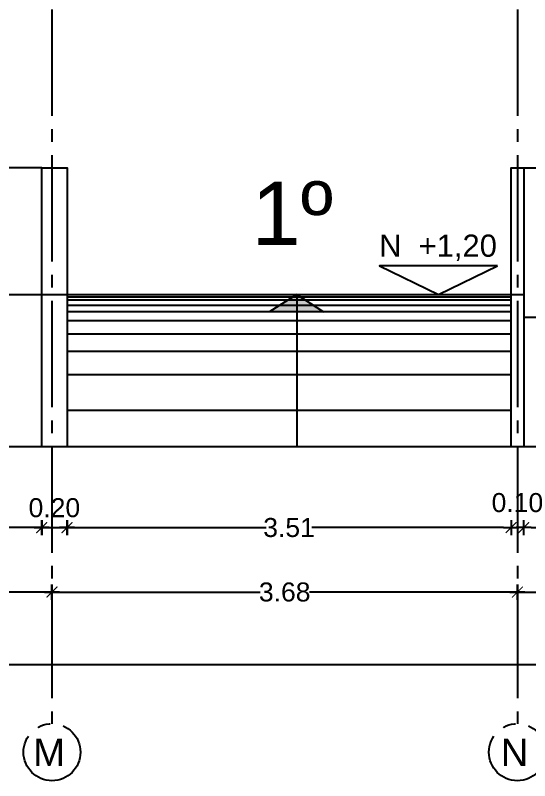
# Model space of a CAD drawing. Header units: millimetres. Extents: x 1217 to 2428, y 234 to 644.
# Drawn here: x 2137.55 to 2141.62, y 373.53 to 379.58 of the extents above; entities that cross this region are included whole.
import ezdxf

# ---------------------------------------------------------------- set-up
doc = ezdxf.new("R2010")
doc.units = ezdxf.units.MM
doc.linetypes.add('ACAD_ISO04W100', pattern=[30, 24, -3, 0, -3])
doc.layers.get('0').update_dxf_attribs({"lineweight": 5})
for name, color, linetype in [('0.1', 251, 'Continuous'), ('0.2', 2, 'Continuous'), ('0.3', 6, 'Continuous'), ('cortes', 30, 'Continuous'), ('COTAS', 252, 'Continuous'), ('Ejes', 8, 'Continuous'), ('Muebles', 8, 'Continuous'), ('Texto', 1, 'Continuous')]:
    doc.layers.add(name, color=color, linetype=linetype)
doc.styles.add('INTERARQ', font='arial.ttf')
doc.styles.get("Standard").update_dxf_attribs({"font": 'arial.ttf'})
doc.dimstyles.new('ESCALA_1-50', dxfattribs={"dimtxt": 0.15, "dimasz": 0.06, "dimexe": 0.18, "dimexo": 0.0625, "dimgap": 0, "dimtad": 0, "dimtih": 1, "dimtoh": 1, "dimzin": 0, "dimdsep": 46, "dimtxsty": 'INTERARQ', "dimblk": 'DIMTICK', "dimcen": 0, "dimse1": 1, "dimse2": 1, "dimclrd": 256, "dimclre": 1, "dimclrt": 2, "dimadec": 0, "dimazin": 0, "dimtfac": 4.5, "dimtofl": 0, "dimtmove": 2, "dimatfit": 3, "dimldrblk": 'DIMTICK', "dimfxl": 1, "dimtolj": 1, "dimtzin": 0, "dimarcsym": 0})

# ---------------------------------------------------------------- blocks, each defined once
blk = doc.blocks.new('DIMTICK')
at = {"color": 1}
for p, q in [((-1, 0), (1, 0)), ((0, 1), (0, -1))]:
    blk.add_line(p, q, dxfattribs=at)
at = {"color": 3, "const_width": 0.141}
blk.add_lwpolyline([(0.71, 0.71), (-0.71, -0.71)], dxfattribs=at)
blk = doc.blocks.new('*D1707')
at = {"layer": 'COTAS', "lineweight": -2, "ltscale": 3, "transparency": 16777216}
for p, q in [((2134.8092, 375.0212), (2136.0998, 375.0212)), ((2137.7802, 375.0212), (2136.4896, 375.0212))]:
    blk.add_line(p, q, dxfattribs=at)
at = {"layer": 'Defpoints', "color": 0, "ltscale": 3, "transparency": 16777216}
for p in [(2134.7492, 375.7459), (2137.8402, 375.7459), (2137.8402, 375.0212)]:
    blk.add_point(p, dxfattribs=at)
at = {"layer": 'COTAS', "lineweight": -2, "ltscale": 3, "transparency": 16777216, "xscale": 0.06, "yscale": 0.06, "zscale": 0.06, "rotation": 180}
blk.add_blockref('DIMTICK', (2134.7492, 375.0212), dxfattribs=at)
at = {"layer": 'COTAS', "lineweight": -2, "ltscale": 3, "transparency": 16777216, "xscale": 0.06, "yscale": 0.06, "zscale": 0.06}
blk.add_blockref('DIMTICK', (2137.8402, 375.0212), dxfattribs=at)
at = {"layer": 'COTAS', "color": 2, "ltscale": 3, "transparency": 16777216, "insert": (2136.2947, 375.0212), "char_height": 0.15, "attachment_point": 5, "style": 'INTERARQ'}
blk.add_mtext('\\A1;3.09', dxfattribs=at)
blk = doc.blocks.new('*D1708')
at = {"layer": 'COTAS', "lineweight": -2, "ltscale": 3, "transparency": 16777216}
for p, q in [((2137.9002, 375.0212), (2139.4847, 375.0212)), ((2141.459, 375.0212), (2139.8745, 375.0212))]:
    blk.add_line(p, q, dxfattribs=at)
at = {"layer": 'Defpoints', "color": 0, "ltscale": 3, "transparency": 16777216}
for p in [(2137.8402, 375.7459), (2141.519, 375.7459), (2141.519, 375.0212)]:
    blk.add_point(p, dxfattribs=at)
at = {"layer": 'COTAS', "lineweight": -2, "ltscale": 3, "transparency": 16777216, "xscale": 0.06, "yscale": 0.06, "zscale": 0.06, "rotation": 180}
blk.add_blockref('DIMTICK', (2137.8402, 375.0212), dxfattribs=at)
at = {"layer": 'COTAS', "lineweight": -2, "ltscale": 3, "transparency": 16777216, "xscale": 0.06, "yscale": 0.06, "zscale": 0.06}
blk.add_blockref('DIMTICK', (2141.519, 375.0212), dxfattribs=at)
at = {"layer": 'COTAS', "color": 2, "ltscale": 3, "transparency": 16777216, "insert": (2139.6796, 375.0212), "char_height": 0.15, "attachment_point": 5, "style": 'INTERARQ'}
blk.add_mtext('\\A1;3.68', dxfattribs=at)
blk = doc.blocks.new('*D1709')
at = {"layer": 'COTAS', "lineweight": -2, "ltscale": 3, "transparency": 16777216}
for p, q in [((2141.579, 375.0212), (2143.2106, 375.0212)), ((2145.2317, 375.0212), (2143.6001, 375.0212))]:
    blk.add_line(p, q, dxfattribs=at)
at = {"layer": 'Defpoints', "color": 0, "ltscale": 3, "transparency": 16777216}
for p in [(2141.519, 375.7459), (2145.2917, 375.6825, 0), (2145.2917, 375.0212)]:
    blk.add_point(p, dxfattribs=at)
at = {"layer": 'COTAS', "lineweight": -2, "ltscale": 3, "transparency": 16777216, "xscale": 0.06, "yscale": 0.06, "zscale": 0.06, "rotation": 180}
blk.add_blockref('DIMTICK', (2141.519, 375.0212), dxfattribs=at)
at = {"layer": 'COTAS', "lineweight": -2, "ltscale": 3, "transparency": 16777216, "xscale": 0.06, "yscale": 0.06, "zscale": 0.06}
blk.add_blockref('DIMTICK', (2145.2917, 375.0212), dxfattribs=at)
at = {"layer": 'COTAS', "color": 2, "ltscale": 3, "transparency": 16777216, "insert": (2143.4053, 375.0212), "char_height": 0.15, "attachment_point": 5, "style": 'INTERARQ'}
blk.add_mtext('\\A1;3.77', dxfattribs=at)
blk = doc.blocks.new('*D1758')
at = {"layer": 'COTAS', "lineweight": -2, "ltscale": 3, "transparency": 16777216}
for p, q in [((2136.819, 375.5303), (2137.0715, 375.5303)), ((2137.699, 375.5303), (2137.4465, 375.5303))]:
    blk.add_line(p, q, dxfattribs=at)
at = {"layer": 'Defpoints', "color": 0, "ltscale": 3, "transparency": 16777216}
for p in [(2136.759, 376.171), (2137.759, 376.171, 0), (2137.759, 375.5303)]:
    blk.add_point(p, dxfattribs=at)
at = {"layer": 'COTAS', "lineweight": -2, "ltscale": 3, "transparency": 16777216, "xscale": 0.06, "yscale": 0.06, "zscale": 0.06, "rotation": 180}
blk.add_blockref('DIMTICK', (2136.759, 375.5303), dxfattribs=at)
at = {"layer": 'COTAS', "lineweight": -2, "ltscale": 3, "transparency": 16777216, "xscale": 0.06, "yscale": 0.06, "zscale": 0.06}
blk.add_blockref('DIMTICK', (2137.759, 375.5303), dxfattribs=at)
at = {"layer": 'COTAS', "color": 2, "ltscale": 3, "transparency": 16777216, "insert": (2137.259, 375.5303), "char_height": 0.15, "attachment_point": 5, "style": 'INTERARQ'}
blk.add_mtext('\\A1;1.00', dxfattribs=at)
blk = doc.blocks.new('*D1759')
at = {"layer": 'COTAS', "lineweight": -2, "ltscale": 3, "transparency": 16777216}
blk.add_line((2137.819, 375.5303), (2137.899, 375.5303), dxfattribs=at)
at = {"layer": 'Defpoints', "color": 0, "ltscale": 3, "transparency": 16777216}
for p in [(2137.759, 376.171, 0), (2137.959, 376.171, 0), (2137.959, 375.5303)]:
    blk.add_point(p, dxfattribs=at)
at = {"layer": 'COTAS', "lineweight": -2, "ltscale": 3, "transparency": 16777216, "xscale": 0.06, "yscale": 0.06, "zscale": 0.06, "rotation": 180}
blk.add_blockref('DIMTICK', (2137.759, 375.5303), dxfattribs=at)
at = {"layer": 'COTAS', "lineweight": -2, "ltscale": 3, "transparency": 16777216, "xscale": 0.06, "yscale": 0.06, "zscale": 0.06}
blk.add_blockref('DIMTICK', (2137.959, 375.5303), dxfattribs=at)
at = {"layer": 'COTAS', "color": 2, "ltscale": 3, "transparency": 16777216, "insert": (2137.859, 375.6867), "char_height": 0.15, "attachment_point": 5, "style": 'INTERARQ'}
blk.add_mtext('\\A1;0.20', dxfattribs=at)
blk = doc.blocks.new('*D1760')
at = {"layer": 'COTAS', "lineweight": -2, "ltscale": 3, "transparency": 16777216}
for p, q in [((2138.019, 375.5303), (2139.5337, 375.5303)), ((2141.409, 375.5303), (2139.8942, 375.5303))]:
    blk.add_line(p, q, dxfattribs=at)
at = {"layer": 'Defpoints', "color": 0, "ltscale": 3, "transparency": 16777216}
for p in [(2137.959, 376.171, 0), (2141.469, 376.171), (2141.469, 375.5303)]:
    blk.add_point(p, dxfattribs=at)
at = {"layer": 'COTAS', "lineweight": -2, "ltscale": 3, "transparency": 16777216, "xscale": 0.06, "yscale": 0.06, "zscale": 0.06, "rotation": 180}
blk.add_blockref('DIMTICK', (2137.959, 375.5303), dxfattribs=at)
at = {"layer": 'COTAS', "lineweight": -2, "ltscale": 3, "transparency": 16777216, "xscale": 0.06, "yscale": 0.06, "zscale": 0.06}
blk.add_blockref('DIMTICK', (2141.469, 375.5303), dxfattribs=at)
at = {"layer": 'COTAS', "color": 2, "ltscale": 3, "transparency": 16777216, "insert": (2139.714, 375.5303), "char_height": 0.15, "attachment_point": 5, "style": 'INTERARQ'}
blk.add_mtext('\\A1;3.51', dxfattribs=at)
blk = doc.blocks.new('*D1761')
at = {"layer": 'COTAS', "lineweight": -2, "ltscale": 3, "transparency": 16777216}
for p, q in [((2141.409, 375.5303), (2141.349, 375.5303)), ((2141.629, 375.5303), (2141.689, 375.5303))]:
    blk.add_line(p, q, dxfattribs=at)
at = {"layer": 'Defpoints', "color": 0, "ltscale": 3, "transparency": 16777216}
for p in [(2141.469, 376.171), (2141.569, 376.171), (2141.569, 375.5303)]:
    blk.add_point(p, dxfattribs=at)
at = {"layer": 'COTAS', "lineweight": -2, "ltscale": 3, "transparency": 16777216, "xscale": 0.06, "yscale": 0.06, "zscale": 0.06}
blk.add_blockref('DIMTICK', (2141.469, 375.5303), dxfattribs=at)
at = {"layer": 'COTAS', "lineweight": -2, "ltscale": 3, "transparency": 16777216, "xscale": 0.06, "yscale": 0.06, "zscale": 0.06, "rotation": 180}
blk.add_blockref('DIMTICK', (2141.569, 375.5303), dxfattribs=at)
at = {"layer": 'COTAS', "color": 2, "ltscale": 3, "transparency": 16777216, "insert": (2141.519, 375.7272), "char_height": 0.15, "attachment_point": 5, "style": 'INTERARQ'}
blk.add_mtext('\\A1;0.10', dxfattribs=at)
blk = doc.blocks.new('*D1762')
at = {"layer": 'COTAS', "lineweight": -2, "ltscale": 3, "transparency": 16777216}
for p, q in [((2141.629, 375.5303), (2143.1863, 375.5303)), ((2145.1316, 375.5303), (2143.5743, 375.5303))]:
    blk.add_line(p, q, dxfattribs=at)
at = {"layer": 'Defpoints', "color": 0, "ltscale": 3, "transparency": 16777216}
for p in [(2141.569, 376.171), (2145.1916, 376.171, 0), (2145.1916, 375.5303)]:
    blk.add_point(p, dxfattribs=at)
at = {"layer": 'COTAS', "lineweight": -2, "ltscale": 3, "transparency": 16777216, "xscale": 0.06, "yscale": 0.06, "zscale": 0.06, "rotation": 180}
blk.add_blockref('DIMTICK', (2141.569, 375.5303), dxfattribs=at)
at = {"layer": 'COTAS', "lineweight": -2, "ltscale": 3, "transparency": 16777216, "xscale": 0.06, "yscale": 0.06, "zscale": 0.06}
blk.add_blockref('DIMTICK', (2145.1916, 375.5303), dxfattribs=at)
at = {"layer": 'COTAS', "color": 2, "ltscale": 3, "transparency": 16777216, "insert": (2143.3803, 375.5303), "char_height": 0.15, "attachment_point": 5, "style": 'INTERARQ'}
blk.add_mtext('\\A1;3.62', dxfattribs=at)
blk = doc.blocks.new('*D1635')
at = {"layer": '0.1', "lineweight": -2, "ltscale": 3, "transparency": 16777216}
for p, q in [((2113.6716, 374.447), (2129.2484, 374.447)), ((2145.3316, 374.447), (2129.7548, 374.447))]:
    blk.add_line(p, q, dxfattribs=at)
at = {"layer": 'Defpoints', "color": 0, "ltscale": 3, "transparency": 16777216}
for p in [(2145.3916, 377.6495, 0), (2113.6116, 376.671, 0), (2145.3916, 374.447)]:
    blk.add_point(p, dxfattribs=at)
at = {"layer": '0.1', "lineweight": -2, "ltscale": 3, "transparency": 16777216, "xscale": 0.06, "yscale": 0.06, "zscale": 0.06, "rotation": 180}
blk.add_blockref('DIMTICK', (2113.6116, 374.447), dxfattribs=at)
at = {"layer": '0.1', "lineweight": -2, "ltscale": 3, "transparency": 16777216, "xscale": 0.06, "yscale": 0.06, "zscale": 0.06}
blk.add_blockref('DIMTICK', (2145.3916, 374.447), dxfattribs=at)
at = {"layer": '0.1', "color": 2, "ltscale": 3, "transparency": 16777216, "insert": (2129.5016, 374.447), "char_height": 0.15, "attachment_point": 5, "style": 'INTERARQ'}
blk.add_mtext('\\A1;31.78', dxfattribs=at)

msp = doc.modelspace()

# ---------------------------------------------------------------- hatches: boundary and pattern name
at = {"layer": 'Muebles', "linetype": 'ByBlock'}
h = msp.add_hatch(color=256, dxfattribs=at)
h.paths.add_polyline_path([(2139.98539, 377.23471), (2139.77434, 377.23618), (2139.77528, 377.37099)])
h.paths.add_polyline_path([(2139.77528, 377.37099), (2139.77434, 377.23618), (2139.5633, 377.23765)])

# ---------------------------------------------------------------- linework, layer by layer
at = {"layer": '0.1', "ltscale": 3, "elevation": 0}
for points in [[(2137.75896, 378.37099), (2136.75896, 378.37099)], [(2141.56895, 378.37099), (2145.15736, 378.37099)], [(2137.75896, 376.17099), (2137.75896, 377.47099)], [(2136.75896, 377.37099), (2137.75896, 377.37099)], [(2137.95896, 377.37099), (2141.46895, 377.37099)], [(2137.95896, 377.35344), (2141.46895, 377.35344)], [(2139.77528, 377.37099), (2139.77528, 376.17099)], [(2137.95896, 377.32896), (2141.46895, 377.32896)], [(2137.95896, 377.28802), (2141.46895, 377.28802)], [(2137.95896, 377.23618), (2141.46895, 377.23618)], [(2137.95896, 377.16599), (2141.46895, 377.16599)], [(2141.56895, 377.19099), (2145.15736, 377.19099)], [(2137.95896, 377.06015), (2141.46895, 377.06015)], [(2137.95896, 376.92269), (2141.46895, 376.92269)], [(2137.95896, 376.73931), (2141.46895, 376.73931)], [(2137.95896, 376.45845), (2141.46895, 376.45845)]]:
    msp.add_lwpolyline(points, dxfattribs=at)
at = {"layer": '0.2', "ltscale": 3, "elevation": 0}
for points in [[(2137.75896, 377.37099), (2137.75896, 378.37099), (2137.95896, 378.37099), (2137.95896, 377.37099), (2137.95896, 377.37099)], [(2141.46895, 377.37099), (2141.46895, 378.37099), (2141.56895, 378.37099), (2141.56895, 377.37099)]]:
    msp.add_lwpolyline(points, dxfattribs=at)
at = {"layer": '0.3', "ltscale": 3, "elevation": 0}
for points in [[(2141.36166, 377.5988), (2140.42968, 377.5988), (2140.89567, 377.37099), (2141.36166, 377.5988)], [(2137.75896, 376.17099), (2137.75896, 377.37099), (2137.95896, 377.37099), (2137.95896, 376.17099)], [(2141.46895, 376.17099), (2141.46895, 377.37099), (2141.56895, 377.37099), (2141.56895, 376.17099)]]:
    msp.add_lwpolyline(points, dxfattribs=at)
at = {"layer": 'cortes', "ltscale": 3, "elevation": 0}
msp.add_lwpolyline([(2112.72813, 376.17099), (2145.1916, 376.17099)], dxfattribs=at)
at = {"layer": 'Ejes', "linetype": 'ACAD_ISO04W100', "ltscale": 0.035, "elevation": 0}
for points in [[(2137.84018, 384.22243), (2137.84018, 373.9818)], [(2137.84018, 384.22243), (2137.84018, 373.9818)], [(2141.51895, 384.22243), (2141.51895, 373.9818)]]:
    msp.add_lwpolyline(points, dxfattribs=at)
at = {"layer": 'Ejes', "linetype": 'ACAD_ISO04W100', "ltscale": 0.035}
for centre in [(2137.84018, 373.75682, 0), (2141.51895, 373.75682, 0)]:
    msp.add_circle(centre, 0.22498, dxfattribs=at)
at = {"layer": 'Muebles', "linetype": 'ByBlock', "elevation": 0}
for points in [[(2139.77528, 377.37099), (2139.5633, 377.23765), (2139.77434, 377.23618)], [(2139.77528, 377.37099), (2139.98539, 377.23471), (2139.77434, 377.23618)]]:
    msp.add_lwpolyline(points, dxfattribs=at)

# ---------------------------------------------------------------- texts
at = {"layer": 'Ejes', "linetype": 'ACAD_ISO04W100', "ltscale": 0.035, "char_height": 0.216, "width": 0.344369, "attachment_point": 5}
for s, insert in [('M', (2137.81724, 373.75509, 0)), ('N', (2141.49609, 373.75509, 0))]:
    msp.add_mtext(s, dxfattribs=dict(at, insert=insert))
at = {"layer": 'Texto', "attachment_point": 5}
for s, insert, char_height, width in [('1º', (2139.73959, 378.01251, 0), 0.5, 0.4782903), ('N  +1,20', (2140.89151, 377.74053, 0), 0.175, 1.1376057)]:
    msp.add_mtext(s, dxfattribs=dict(at, insert=insert, char_height=char_height, width=width))

# ---------------------------------------------------------------- dimensions: what is measured, and where the dimension line sits
at = {"layer": '0.1', "ltscale": 3}
dim = msp.add_linear_dim(base=(2145.3916, 374.44702), p1=(2113.61159, 376.67099, 0), p2=(2145.3916, 377.64948, 0), dimstyle='ESCALA_1-50', dxfattribs=at)
dim.commit()
dim.dimension.update_dxf_attribs({"geometry": '*D1635', "text_midpoint": (2129.5016, 374.44702)})
at = {"layer": 'COTAS', "ltscale": 3}
for base, p1, p2, picture, middle in [((2137.75896, 375.53028, 0), (2136.75896, 376.17099, 0), (2137.75896, 376.17099, 0), '*D1758', (2137.25896, 375.53028, 0)), ((2141.46895, 375.53028, 0), (2137.95896, 376.17099, 0), (2141.46895, 376.17099, 0), '*D1760', (2139.71396, 375.53028, 0)), ((2145.1916, 375.53028, 0), (2141.56895, 376.17099, 0), (2145.1916, 376.17099, 0), '*D1762', (2143.38028, 375.53028, 0)), ((2137.84018, 375.02122, 0), (2134.74922, 375.74588, 0), (2137.84018, 375.74588, 0), '*D1707', (2136.2947, 375.02122, 0)), ((2141.51895, 375.02122, 0), (2137.84018, 375.74588, 0), (2141.51895, 375.74588, 0), '*D1708', (2139.67957, 375.02122, 0)), ((2145.29171, 375.02122, 0), (2141.51895, 375.74588, 0), (2145.29171, 375.68255, 0), '*D1709', (2143.40533, 375.02122, 0))]:
    dim = msp.add_linear_dim(base=base, p1=p1, p2=p2, dimstyle='ESCALA_1-50', dxfattribs=at)
    dim.commit()
    dim.dimension.update_dxf_attribs({"geometry": picture, "text_midpoint": middle})
for base, p1, p2, picture, middle in [((2137.95896, 375.53028, 0), (2137.75896, 376.17099, 0), (2137.95896, 376.17099, 0), '*D1759', (2137.85896, 375.68667, 0)), ((2141.56895, 375.53028, 0), (2141.46895, 376.17099, 0), (2141.56895, 376.17099, 0), '*D1761', (2141.51895, 375.72719, 0))]:
    dim = msp.add_linear_dim(base=base, p1=p1, p2=p2, dimstyle='ESCALA_1-50', dxfattribs=at)
    dim.commit()
    dim.dimension.update_dxf_attribs({"geometry": picture, "text_midpoint": middle, "dimtype": 160})

doc.saveas('drawing.dxf')
